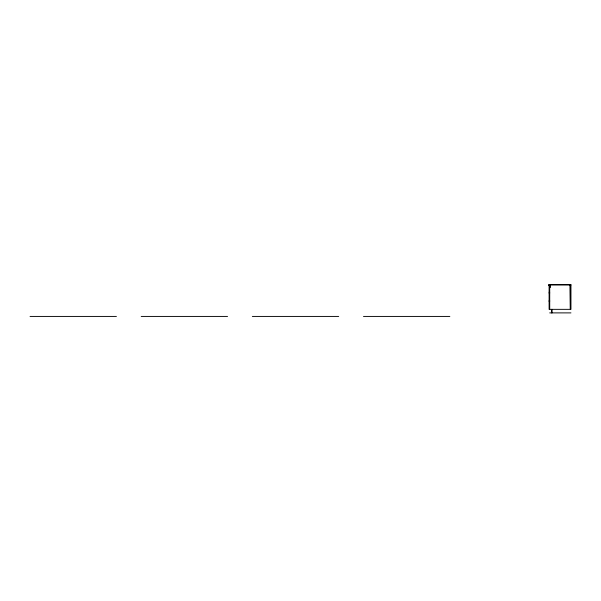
<?xml version="1.0" encoding="UTF-8"?>
<svg xmlns="http://www.w3.org/2000/svg" width="601" height="601" viewBox="0 0 601 601"><rect width="100%" height="100%" fill="white"/><g stroke="black" fill="none" stroke-linecap="round" stroke-linejoin="round"><path stroke-width="0.9" d="M548.826 284.994L570.95 284.994M549.712 286.872L549.111 286.872L549.111 309.35L570.95 309.35L570.95 284.574L548.826 284.574L548.826 285.986L549.254 285.986L549.254 284.574M549.712 287.473L550.313 287.473L550.313 284.994M549.111 292.184L549.712 292.184M549.111 293.085L549.712 293.085M549.111 300.763L549.712 300.763M549.111 301.664L549.712 301.664M549.712 312.888L570.95 312.888M30.05 316.426L116.414 316.426M141.197 316.426L227.561 316.426M252.337 316.426L338.701 316.426M363.485 316.426L449.848 316.426M570.349 284.994L570.349 309.034L570.026 284.994M552.086 309.35L552.086 312.888M551.485 309.35L551.485 312.888M549.712 284.994L549.712 309.35"/></g></svg>
